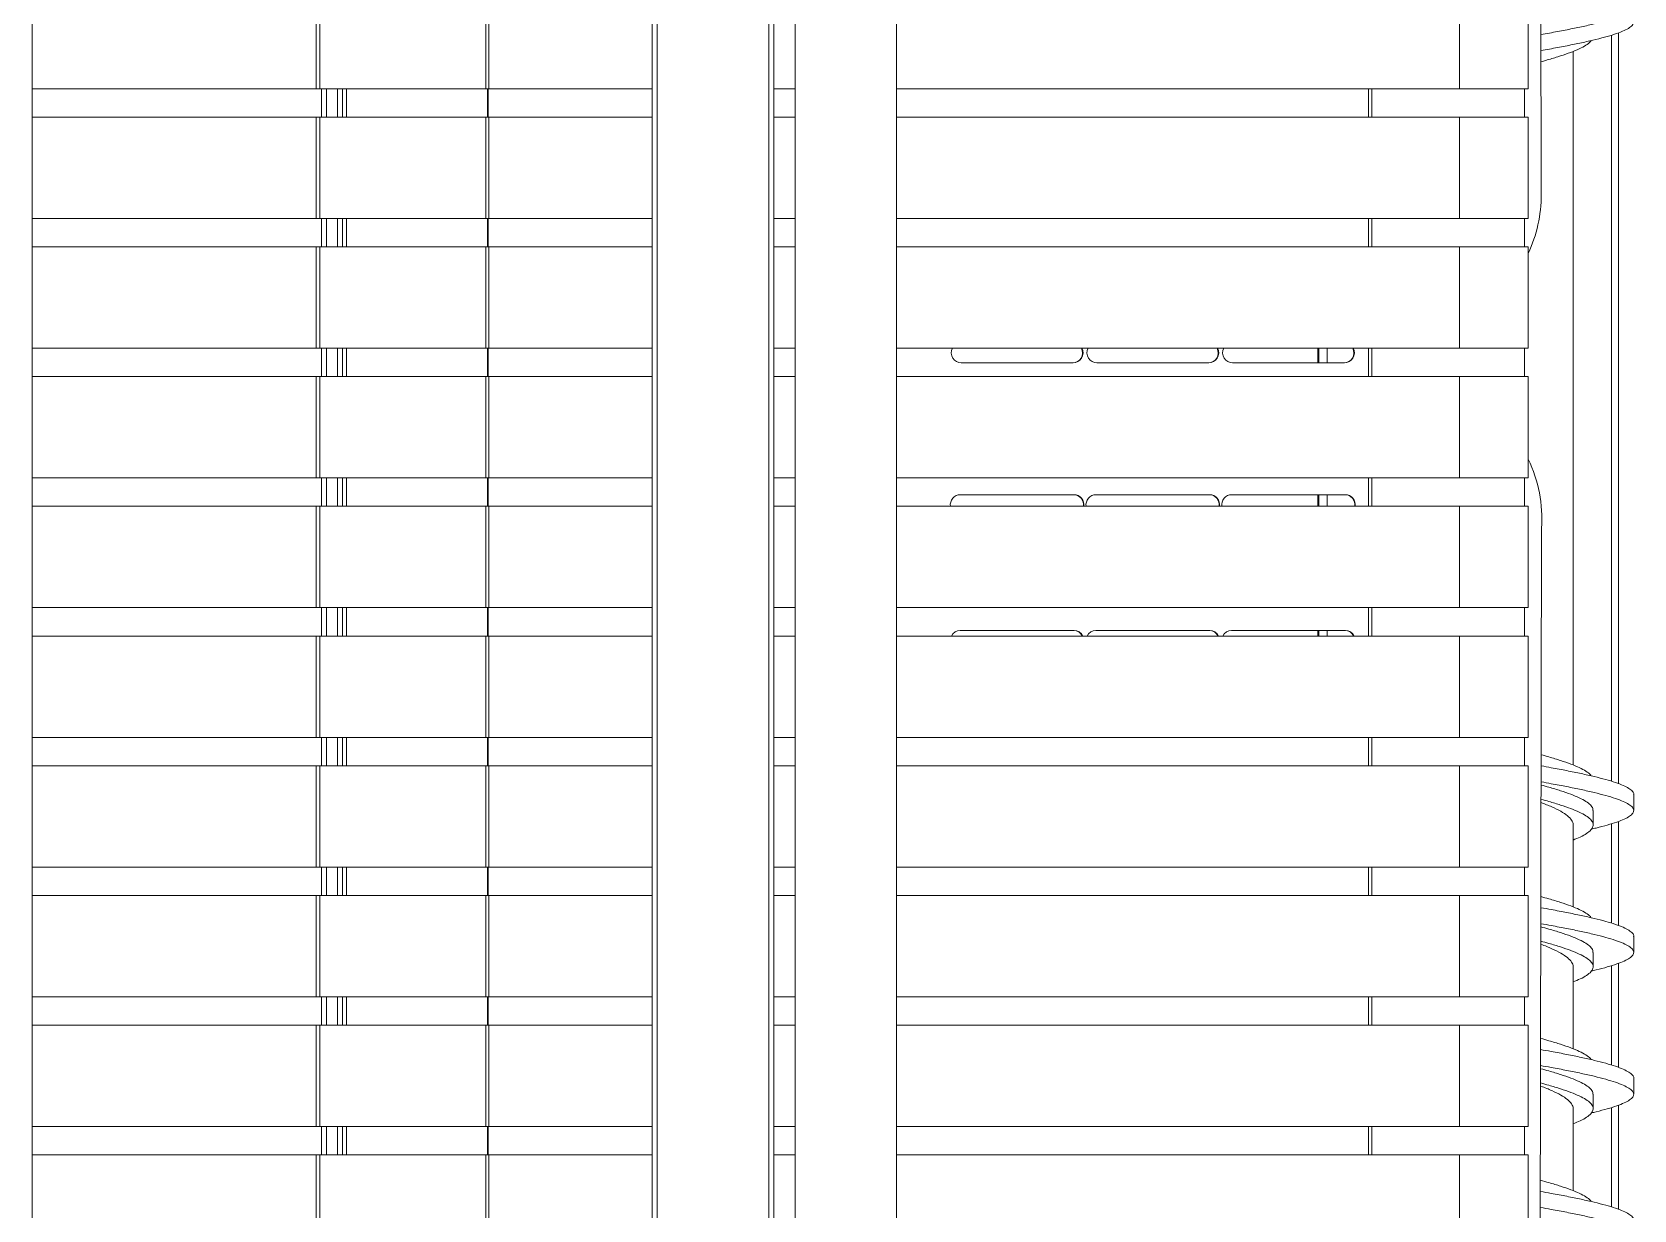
# Model space of a CAD drawing. Header units: millimetres. Extents: x 8553 to 64453, y 11523 to 72084.
# Drawn here: x 49193 to 49825, y 20627 to 21092 of the extents above; entities that cross this region are included whole.
import ezdxf

# ---------------------------------------------------------------- set-up
doc = ezdxf.new("R2010")
doc.units = ezdxf.units.MM
doc.layers.add('grey', color=254, linetype='Continuous')

msp = doc.modelspace()

# ---------------------------------------------------------------- linework, layer by layer
at = {"layer": 'grey', "linetype": 'Continuous', "lineweight": 15}
for p, q in [((49437.751, 19579.326), (49437.751, 22331.56)), ((49439.751, 22331.96), (49439.751, 19578.926)), ((49483.751, 19578.926), (49483.751, 22331.96)), ((49485.751, 22331.843), (49485.751, 19579.043)), ((49786.649, 22285.234), (49788.788, 21027.536)), ((49534.187, 19643.123), (49534.187, 22272.723)), ((49192.846, 19649.782), (49192.846, 22271.382)), ((49494.187, 22110.643), (49494.187, 19800.243)), ((49305.084, 21109.277), (49305.084, 21069.277)), ((49306.525, 21109.277), (49306.525, 21069.277)), ((49372.028, 21109.277), (49372.028, 21069.277)), ((49373.191, 21109.277), (49373.191, 21069.277)), ((49756.536, 21109.277), (49756.536, 21069.277)), ((49783.641, 21069.277), (49783.641, 21109.277)), ((49816.549, 21090.442), (49816.549, 20795.949)), ((49819.349, 21091.397), (49819.349, 20795)), ((49801.351, 20802.387), (49801.351, 21084.014)), ((49305.084, 21069.277), (49192.846, 21069.277)), ((49306.525, 21069.277), (49305.084, 21069.277)), ((49372.028, 21069.277), (49306.525, 21069.277)), ((49307.152, 21069.277), (49307.152, 21058.077)), ((49309.137, 21069.277), (49309.137, 21058.077)), ((49313.41, 21069.277), (49313.41, 21058.077)), ((49313.474, 21058.077), (49313.474, 21069.277)), ((49315.483, 21069.277), (49315.483, 21058.077)), ((49317.003, 21069.277), (49317.003, 21058.077)), ((49373.191, 21069.277), (49372.028, 21069.277)), ((49372.655, 21069.277), (49372.655, 21058.077)), ((49372.919, 21069.277), (49372.919, 21058.077)), ((49437.751, 21069.277), (49373.191, 21069.277)), ((49494.187, 21069.277), (49485.751, 21069.277)), ((49756.536, 21069.277), (49534.187, 21069.277)), ((49720.574, 21069.277), (49720.574, 21058.077)), ((49721.83, 21058.077), (49721.83, 21069.277)), ((49783.641, 21069.277), (49756.536, 21069.277)), ((49782.151, 21058.077), (49782.151, 21069.277)), ((49305.084, 21058.077), (49192.846, 21058.077)), ((49305.084, 21058.077), (49305.084, 21018.077)), ((49306.525, 21058.077), (49305.084, 21058.077)), ((49306.525, 21058.077), (49306.525, 21018.077)), ((49372.028, 21058.077), (49306.525, 21058.077)), ((49372.028, 21058.077), (49372.028, 21018.077)), ((49373.191, 21058.077), (49372.028, 21058.077)), ((49373.191, 21058.077), (49373.191, 21018.077)), ((49437.751, 21058.077), (49373.191, 21058.077)), ((49494.187, 21058.077), (49485.751, 21058.077)), ((49756.536, 21058.077), (49534.187, 21058.077)), ((49756.536, 21058.077), (49756.536, 21018.077)), ((49783.641, 21058.077), (49756.536, 21058.077)), ((49783.641, 21018.077), (49783.641, 21058.077)), ((49305.084, 21018.077), (49192.846, 21018.077)), ((49306.525, 21018.077), (49305.084, 21018.077)), ((49372.028, 21018.077), (49306.525, 21018.077)), ((49307.152, 21018.077), (49307.152, 21006.877)), ((49309.137, 21018.077), (49309.137, 21006.877)), ((49313.41, 21018.077), (49313.41, 21006.877)), ((49313.474, 21006.877), (49313.474, 21018.077)), ((49315.483, 21018.077), (49315.483, 21006.877)), ((49317.003, 21018.077), (49317.003, 21006.877)), ((49373.191, 21018.077), (49372.028, 21018.077)), ((49372.655, 21018.077), (49372.655, 21006.877)), ((49372.919, 21018.077), (49372.919, 21006.877)), ((49437.751, 21018.077), (49373.191, 21018.077)), ((49494.187, 21018.077), (49485.751, 21018.077)), ((49756.536, 21018.077), (49534.187, 21018.077)), ((49720.574, 21018.077), (49720.574, 21006.877)), ((49721.83, 21006.877), (49721.83, 21018.077)), ((49783.641, 21018.077), (49756.536, 21018.077)), ((49782.151, 21006.877), (49782.151, 21018.077)), ((49305.084, 21006.877), (49192.846, 21006.877)), ((49305.084, 21006.877), (49305.084, 20966.877)), ((49306.525, 21006.877), (49305.084, 21006.877)), ((49306.525, 21006.877), (49306.525, 20966.877)), ((49372.028, 21006.877), (49306.525, 21006.877)), ((49372.028, 21006.877), (49372.028, 20966.877)), ((49373.191, 21006.877), (49372.028, 21006.877)), ((49373.191, 21006.877), (49373.191, 20966.877)), ((49437.751, 21006.877), (49373.191, 21006.877)), ((49494.187, 21006.877), (49485.751, 21006.877)), ((49756.536, 21006.877), (49534.187, 21006.877)), ((49756.536, 21006.877), (49756.536, 20966.877)), ((49783.641, 21006.877), (49756.536, 21006.877)), ((49783.641, 20966.877), (49783.641, 21006.877)), ((49305.084, 20966.877), (49192.846, 20966.877)), ((49306.525, 20966.877), (49305.084, 20966.877)), ((49372.028, 20966.877), (49306.525, 20966.877)), ((49307.152, 20966.877), (49307.152, 20955.677)), ((49309.137, 20966.877), (49309.137, 20955.677)), ((49313.41, 20966.877), (49313.41, 20955.677)), ((49313.474, 20955.677), (49313.474, 20966.877)), ((49315.483, 20966.877), (49315.483, 20955.677)), ((49317.003, 20966.877), (49317.003, 20955.677)), ((49373.191, 20966.877), (49372.028, 20966.877)), ((49372.655, 20966.877), (49372.655, 20955.677)), ((49372.919, 20966.877), (49372.919, 20955.677)), ((49437.751, 20966.877), (49373.191, 20966.877)), ((49494.187, 20966.877), (49485.751, 20966.877)), ((49756.536, 20966.877), (49534.187, 20966.877)), ((49700.551, 20966.877), (49700.551, 20961.073)), ((49700.951, 20966.877), (49700.951, 20961.073)), ((49704.237, 20966.877), (49704.237, 20961.073)), ((49720.574, 20966.877), (49720.574, 20955.677)), ((49721.83, 20955.677), (49721.83, 20966.877)), ((49783.641, 20966.877), (49756.536, 20966.877)), ((49782.151, 20955.677), (49782.151, 20966.877)), ((49559.774, 20961.073), (49603.894, 20961.073)), ((49613.348, 20961.073), (49657.467, 20961.073)), ((49666.921, 20961.073), (49711.041, 20961.073)), ((49305.084, 20955.677), (49192.846, 20955.677)), ((49305.084, 20955.677), (49305.084, 20915.677)), ((49306.525, 20955.677), (49305.084, 20955.677)), ((49306.525, 20955.677), (49306.525, 20915.677)), ((49372.028, 20955.677), (49306.525, 20955.677)), ((49372.028, 20955.677), (49372.028, 20915.677)), ((49373.191, 20955.677), (49372.028, 20955.677)), ((49373.191, 20955.677), (49373.191, 20915.677)), ((49437.751, 20955.677), (49373.191, 20955.677)), ((49494.187, 20955.677), (49485.751, 20955.677)), ((49756.536, 20955.677), (49534.187, 20955.677)), ((49756.536, 20955.677), (49756.536, 20915.677)), ((49783.641, 20955.677), (49756.536, 20955.677)), ((49783.641, 20915.677), (49783.641, 20955.677)), ((49305.084, 20915.677), (49192.846, 20915.677)), ((49306.525, 20915.677), (49305.084, 20915.677)), ((49372.028, 20915.677), (49306.525, 20915.677)), ((49307.152, 20915.677), (49307.152, 20904.477)), ((49309.137, 20915.677), (49309.137, 20904.477)), ((49313.41, 20915.677), (49313.41, 20904.477)), ((49313.474, 20904.477), (49313.474, 20915.677)), ((49315.483, 20915.677), (49315.483, 20904.477)), ((49317.003, 20915.677), (49317.003, 20904.477)), ((49373.191, 20915.677), (49372.028, 20915.677)), ((49372.655, 20915.677), (49372.655, 20904.477)), ((49372.919, 20915.677), (49372.919, 20904.477)), ((49437.751, 20915.677), (49373.191, 20915.677)), ((49494.187, 20915.677), (49485.751, 20915.677)), ((49756.536, 20915.677), (49534.187, 20915.677)), ((49720.574, 20915.677), (49720.574, 20904.477)), ((49721.83, 20904.477), (49721.83, 20915.677)), ((49783.641, 20915.677), (49756.536, 20915.677)), ((49782.151, 20904.477), (49782.151, 20915.677)), ((49604.288, 20909.073), (49559.38, 20909.073)), ((49657.861, 20909.073), (49612.954, 20909.073)), ((49711.435, 20909.073), (49666.527, 20909.073)), ((49700.551, 20909.073), (49700.551, 20904.477)), ((49700.951, 20909.073), (49700.951, 20904.477)), ((49704.237, 20909.073), (49704.237, 20904.477)), ((49305.084, 20904.477), (49192.846, 20904.477)), ((49305.084, 20904.477), (49305.084, 20864.477)), ((49306.525, 20904.477), (49305.084, 20904.477)), ((49306.525, 20904.477), (49306.525, 20864.477)), ((49372.028, 20904.477), (49306.525, 20904.477)), ((49372.028, 20904.477), (49372.028, 20864.477)), ((49373.191, 20904.477), (49372.028, 20904.477)), ((49373.191, 20904.477), (49373.191, 20864.477)), ((49437.751, 20904.477), (49373.191, 20904.477)), ((49494.187, 20904.477), (49485.751, 20904.477)), ((49756.536, 20904.477), (49534.187, 20904.477)), ((49756.536, 20904.477), (49756.536, 20864.477)), ((49783.641, 20904.477), (49756.536, 20904.477)), ((49783.641, 20864.477), (49783.641, 20904.477)), ((49788.899, 20895.792), (49786.76, 19638.094)), ((49305.084, 20864.477), (49192.846, 20864.477)), ((49306.525, 20864.477), (49305.084, 20864.477)), ((49372.028, 20864.477), (49306.525, 20864.477)), ((49307.152, 20864.477), (49307.152, 20853.277)), ((49309.137, 20864.477), (49309.137, 20853.277)), ((49313.41, 20864.477), (49313.41, 20853.277)), ((49313.474, 20853.277), (49313.474, 20864.477)), ((49315.483, 20864.477), (49315.483, 20853.277)), ((49317.003, 20864.477), (49317.003, 20853.277)), ((49373.191, 20864.477), (49372.028, 20864.477)), ((49372.655, 20864.477), (49372.655, 20853.277)), ((49372.919, 20864.477), (49372.919, 20853.277)), ((49437.751, 20864.477), (49373.191, 20864.477)), ((49494.187, 20864.477), (49485.751, 20864.477)), ((49756.536, 20864.477), (49534.187, 20864.477)), ((49720.574, 20864.477), (49720.574, 20853.277)), ((49721.83, 20853.277), (49721.83, 20864.477)), ((49783.641, 20864.477), (49756.536, 20864.477)), ((49782.151, 20853.277), (49782.151, 20864.477)), ((49604.288, 20855.473), (49559.38, 20855.473)), ((49657.861, 20855.473), (49612.954, 20855.473)), ((49711.435, 20855.473), (49666.527, 20855.473)), ((49700.551, 20855.473), (49700.551, 20853.277)), ((49700.951, 20855.473), (49700.951, 20853.277)), ((49704.237, 20855.473), (49704.237, 20853.277)), ((49305.084, 20853.277), (49192.846, 20853.277)), ((49305.084, 20853.277), (49305.084, 20813.277)), ((49306.525, 20853.277), (49305.084, 20853.277)), ((49306.525, 20853.277), (49306.525, 20813.277)), ((49372.028, 20853.277), (49306.525, 20853.277)), ((49372.028, 20853.277), (49372.028, 20813.277)), ((49373.191, 20853.277), (49372.028, 20853.277)), ((49373.191, 20853.277), (49373.191, 20813.277)), ((49437.751, 20853.277), (49373.191, 20853.277)), ((49494.187, 20853.277), (49485.751, 20853.277)), ((49756.536, 20853.277), (49534.187, 20853.277)), ((49756.536, 20853.277), (49756.536, 20813.277)), ((49783.641, 20853.277), (49756.536, 20853.277)), ((49783.641, 20813.277), (49783.641, 20853.277)), ((49305.084, 20813.277), (49192.846, 20813.277)), ((49306.525, 20813.277), (49305.084, 20813.277)), ((49372.028, 20813.277), (49306.525, 20813.277)), ((49307.152, 20813.277), (49307.152, 20802.077)), ((49309.137, 20813.277), (49309.137, 20802.077)), ((49313.41, 20813.277), (49313.41, 20802.077)), ((49313.474, 20802.077), (49313.474, 20813.277)), ((49315.483, 20813.277), (49315.483, 20802.077)), ((49317.003, 20813.277), (49317.003, 20802.077)), ((49373.191, 20813.277), (49372.028, 20813.277)), ((49372.655, 20813.277), (49372.655, 20802.077)), ((49372.919, 20813.277), (49372.919, 20802.077)), ((49437.751, 20813.277), (49373.191, 20813.277)), ((49494.187, 20813.277), (49485.751, 20813.277)), ((49756.536, 20813.277), (49534.187, 20813.277)), ((49720.574, 20813.277), (49720.574, 20802.077)), ((49721.83, 20802.077), (49721.83, 20813.277)), ((49783.641, 20813.277), (49756.536, 20813.277)), ((49782.151, 20802.077), (49782.151, 20813.277)), ((49305.084, 20802.077), (49192.846, 20802.077)), ((49305.084, 20802.077), (49305.084, 20762.077)), ((49306.525, 20802.077), (49305.084, 20802.077)), ((49306.525, 20802.077), (49306.525, 20762.077)), ((49372.028, 20802.077), (49306.525, 20802.077)), ((49372.028, 20802.077), (49372.028, 20762.077)), ((49373.191, 20802.077), (49372.028, 20802.077)), ((49373.191, 20802.077), (49373.191, 20762.077)), ((49437.751, 20802.077), (49373.191, 20802.077)), ((49494.187, 20802.077), (49485.751, 20802.077)), ((49756.536, 20802.077), (49534.187, 20802.077)), ((49756.536, 20802.077), (49756.536, 20762.077)), ((49783.641, 20802.077), (49756.536, 20802.077)), ((49783.641, 20762.077), (49783.641, 20802.077)), ((49825.29, 20784.422), (49825.29, 20790.731)), ((49809.29, 20778.776), (49809.29, 20784.422)), ((49816.549, 20779.204), (49816.549, 20739.949)), ((49819.349, 20780.145), (49819.349, 20739)), ((49801.351, 20746.387), (49801.351, 20778.777)), ((49305.084, 20762.077), (49192.846, 20762.077)), ((49306.525, 20762.077), (49305.084, 20762.077)), ((49372.028, 20762.077), (49306.525, 20762.077)), ((49307.152, 20762.077), (49307.152, 20750.877)), ((49309.137, 20762.077), (49309.137, 20750.877)), ((49313.41, 20762.077), (49313.41, 20750.877)), ((49313.474, 20750.877), (49313.474, 20762.077)), ((49315.483, 20762.077), (49315.483, 20750.877)), ((49317.003, 20762.077), (49317.003, 20750.877)), ((49373.191, 20762.077), (49372.028, 20762.077)), ((49372.655, 20762.077), (49372.655, 20750.877)), ((49372.919, 20762.077), (49372.919, 20750.877)), ((49437.751, 20762.077), (49373.191, 20762.077)), ((49494.187, 20762.077), (49485.751, 20762.077)), ((49756.536, 20762.077), (49534.187, 20762.077)), ((49720.574, 20762.077), (49720.574, 20750.877)), ((49721.83, 20750.877), (49721.83, 20762.077)), ((49783.641, 20762.077), (49756.536, 20762.077)), ((49782.151, 20750.877), (49782.151, 20762.077)), ((49305.084, 20750.877), (49192.846, 20750.877)), ((49305.084, 20750.877), (49305.084, 20710.877)), ((49306.525, 20750.877), (49305.084, 20750.877)), ((49306.525, 20750.877), (49306.525, 20710.877)), ((49372.028, 20750.877), (49306.525, 20750.877)), ((49372.028, 20750.877), (49372.028, 20710.877)), ((49373.191, 20750.877), (49372.028, 20750.877)), ((49373.191, 20750.877), (49373.191, 20710.877)), ((49437.751, 20750.877), (49373.191, 20750.877)), ((49494.187, 20750.877), (49485.751, 20750.877)), ((49756.536, 20750.877), (49534.187, 20750.877)), ((49756.536, 20750.877), (49756.536, 20710.877)), ((49783.641, 20750.877), (49756.536, 20750.877)), ((49783.641, 20710.877), (49783.641, 20750.877)), ((49825.29, 20728.422), (49825.29, 20734.731)), ((49801.351, 20690.387), (49801.351, 20722.777)), ((49809.29, 20722.776), (49809.29, 20728.422)), ((49816.549, 20723.204), (49816.549, 20683.949)), ((49819.349, 20724.145), (49819.349, 20683)), ((49305.084, 20710.877), (49192.846, 20710.877)), ((49306.525, 20710.877), (49305.084, 20710.877)), ((49372.028, 20710.877), (49306.525, 20710.877)), ((49307.152, 20710.877), (49307.152, 20699.677)), ((49309.137, 20710.877), (49309.137, 20699.677)), ((49313.41, 20710.877), (49313.41, 20699.677)), ((49313.474, 20699.677), (49313.474, 20710.877)), ((49315.483, 20710.877), (49315.483, 20699.677)), ((49317.003, 20710.877), (49317.003, 20699.677)), ((49373.191, 20710.877), (49372.028, 20710.877)), ((49372.655, 20710.877), (49372.655, 20699.677)), ((49372.919, 20710.877), (49372.919, 20699.677)), ((49437.751, 20710.877), (49373.191, 20710.877)), ((49494.187, 20710.877), (49485.751, 20710.877)), ((49756.536, 20710.877), (49534.187, 20710.877)), ((49720.574, 20710.877), (49720.574, 20699.677)), ((49721.83, 20699.677), (49721.83, 20710.877)), ((49783.641, 20710.877), (49756.536, 20710.877)), ((49782.151, 20699.677), (49782.151, 20710.877)), ((49305.084, 20699.677), (49192.846, 20699.677)), ((49305.084, 20699.677), (49305.084, 20659.677)), ((49306.525, 20699.677), (49305.084, 20699.677)), ((49306.525, 20699.677), (49306.525, 20659.677)), ((49372.028, 20699.677), (49306.525, 20699.677)), ((49372.028, 20699.677), (49372.028, 20659.677)), ((49373.191, 20699.677), (49372.028, 20699.677)), ((49373.191, 20699.677), (49373.191, 20659.677)), ((49437.751, 20699.677), (49373.191, 20699.677)), ((49494.187, 20699.677), (49485.751, 20699.677)), ((49756.536, 20699.677), (49534.187, 20699.677)), ((49756.536, 20699.677), (49756.536, 20659.677)), ((49783.641, 20699.677), (49756.536, 20699.677)), ((49783.641, 20659.677), (49783.641, 20699.677)), ((49825.29, 20672.422), (49825.29, 20678.731)), ((49809.29, 20666.776), (49809.29, 20672.422)), ((49801.351, 20634.387), (49801.351, 20666.777)), ((49816.549, 20667.204), (49816.549, 20627.949)), ((49819.349, 20668.145), (49819.349, 20627)), ((49305.084, 20659.677), (49192.846, 20659.677)), ((49306.525, 20659.677), (49305.084, 20659.677)), ((49372.028, 20659.677), (49306.525, 20659.677)), ((49307.152, 20659.677), (49307.152, 20648.477)), ((49309.137, 20659.677), (49309.137, 20648.477)), ((49313.41, 20659.677), (49313.41, 20648.477)), ((49313.474, 20648.477), (49313.474, 20659.677)), ((49315.483, 20659.677), (49315.483, 20648.477)), ((49317.003, 20659.677), (49317.003, 20648.477)), ((49373.191, 20659.677), (49372.028, 20659.677)), ((49372.655, 20659.677), (49372.655, 20648.477)), ((49372.919, 20659.677), (49372.919, 20648.477)), ((49437.751, 20659.677), (49373.191, 20659.677)), ((49494.187, 20659.677), (49485.751, 20659.677)), ((49756.536, 20659.677), (49534.187, 20659.677)), ((49720.574, 20659.677), (49720.574, 20648.477)), ((49721.83, 20648.477), (49721.83, 20659.677)), ((49783.641, 20659.677), (49756.536, 20659.677)), ((49782.151, 20648.477), (49782.151, 20659.677)), ((49305.084, 20648.477), (49192.846, 20648.477)), ((49305.084, 20648.477), (49305.084, 20608.477)), ((49306.525, 20648.477), (49305.084, 20648.477)), ((49306.525, 20648.477), (49306.525, 20608.477)), ((49372.028, 20648.477), (49306.525, 20648.477)), ((49372.028, 20648.477), (49372.028, 20608.477)), ((49373.191, 20648.477), (49372.028, 20648.477)), ((49373.191, 20648.477), (49373.191, 20608.477)), ((49437.751, 20648.477), (49373.191, 20648.477)), ((49494.187, 20648.477), (49485.751, 20648.477)), ((49756.536, 20648.477), (49534.187, 20648.477)), ((49756.536, 20648.477), (49756.536, 20608.477)), ((49783.641, 20648.477), (49756.536, 20648.477)), ((49783.641, 20608.477), (49783.641, 20648.477))]:
    msp.add_line(p, q, dxfattribs=at)
for centre, radius, start, end in [((49734.186, 21027.434), 54.602, 334.923031, 0.106761), ((49559.828, 20965.072), 4, 153.179428, 269.236247), ((49603.632, 20965.072), 4, 270.763753, 26.820572), ((49603.84, 20965.072), 4, 270.763753, 26.820572), ((49613.401, 20965.072), 4, 153.179428, 269.236247), ((49657.206, 20965.072), 4, 270.763753, 26.820572), ((49657.414, 20965.072), 4, 270.763753, 26.820572), ((49666.975, 20965.072), 4, 153.179428, 269.236247), ((49710.779, 20965.072), 4, 270.763753, 26.820572), ((49710.987, 20965.072), 4, 270.763753, 26.820572), ((49734.403, 20899.449), 54.618, 356.161755, 25.645073), ((49559.428, 20905.084), 3.989, 90.684331, 188.754301), ((49604.032, 20905.084), 3.989, 351.245699, 89.315669), ((49604.251, 20905.094), 3.98, 351.084334, 89.477034), ((49613.002, 20905.084), 3.989, 90.684331, 188.754301), ((49657.605, 20905.084), 3.989, 351.245699, 89.315669), ((49657.825, 20905.094), 3.98, 351.084334, 89.477034), ((49666.575, 20905.084), 3.989, 90.684331, 188.754301), ((49711.179, 20905.084), 3.989, 351.245699, 89.315669), ((49711.398, 20905.094), 3.98, 351.084334, 89.477034), ((49559.394, 20851.538), 3.935, 90.200996, 153.780415), ((49604.065, 20851.538), 3.935, 26.219585, 89.799004), ((49604.274, 20851.538), 3.935, 26.219585, 89.799004), ((49612.968, 20851.538), 3.935, 90.200996, 153.780415), ((49657.639, 20851.538), 3.935, 26.219585, 89.799004), ((49657.847, 20851.538), 3.935, 26.219585, 89.799004), ((49666.541, 20851.538), 3.935, 90.200996, 153.780415), ((49711.212, 20851.538), 3.935, 26.219585, 89.799004), ((49711.421, 20851.538), 3.935, 26.219585, 89.799004)]:
    msp.add_arc(centre, radius, start, end, dxfattribs=at)
for points, knots in [([(49808.649, 21109.296), (49809.432, 21109.117), (49811.909, 21108.548), (49815.411, 21107.592), (49819.084, 21106.423), (49821.942, 21105.258), (49823.977, 21104.091), (49825.143, 21102.923), (49825.423, 21101.759), (49824.813, 21100.59), (49823.322, 21099.424), (49820.976, 21098.259), (49817.815, 21097.089), (49813.893, 21095.925), (49809.277, 21094.758), (49804.05, 21093.59), (49798.283, 21092.426), (49793.123, 21091.443), (49789.813, 21090.852), (49788.681, 21090.65)], [0, 0, 0, 0, 0.0289088, 0.091461, 0.154063, 0.2166015, 0.2791809, 0.3417602, 0.4042987, 0.4669007, 0.5294529, 0.592005, 0.654607, 0.7171455, 0.7797249, 0.8423042, 0.9048428, 0.9674447, 1, 1, 1, 1]), ([(49825.223, 21095.668), (49825.244, 21095.595), (49825.379, 21095.134), (49824.763, 21094.281), (49823.335, 21093.116), (49820.972, 21091.95), (49817.816, 21090.781), (49813.893, 21089.617), (49809.277, 21088.449), (49804.05, 21087.281), (49798.283, 21086.117), (49793.126, 21085.135), (49789.82, 21084.545), (49788.692, 21084.343)], [0, 0, 0, 0, 0.019277, 0.1223587, 0.2253583, 0.3283579, 0.4314395, 0.5344167, 0.6374611, 0.7405054, 0.8434826, 0.9465643, 1, 1, 1, 1]), ([(49808.521, 21088.303), (49808.318, 21088.025), (49807.773, 21087.281), (49805.929, 21086.071), (49803.136, 21084.67), (49799.577, 21083.269), (49795.359, 21081.87), (49791.682, 21080.769), (49789.325, 21080.133), (49788.699, 21079.964)], [0, 0, 0, 0, 0.0998972, 0.2677393, 0.4356669, 0.6035945, 0.7714366, 0.9392786, 1, 1, 1, 1]), ([(49788.747, 20806.418), (49789.785, 20806.134), (49792.531, 20805.384), (49796.501, 20804.166), (49800.555, 20802.765), (49803.939, 20801.366), (49806.514, 20799.967), (49808.06, 20798.873), (49808.436, 20798.246), (49808.532, 20798.086)], [0, 0, 0, 0, 0.1022044, 0.2702876, 0.4383709, 0.6063685, 0.7743661, 0.9424493, 1, 1, 1, 1]), ([(49788.74, 20802.043), (49790.085, 20801.802), (49793.598, 20801.172), (49798.933, 20800.154), (49804.645, 20798.985), (49809.81, 20797.821), (49814.354, 20796.653), (49818.197, 20795.486), (49821.267, 20794.321), (49823.542, 20793.152), (49824.862, 20791.987), (49825.414, 20791.18), (49825.269, 20790.761), (49825.258, 20790.731)], [0, 0, 0, 0, 0.06396769, 0.16706473, 0.27024389, 0.37331851, 0.47646035, 0.57960219, 0.68267681, 0.78585597, 0.88895301, 0.99205005, 1, 1, 1, 1]), ([(49788.727, 20794.469), (49789.772, 20794.184), (49792.524, 20793.431), (49796.5, 20792.211), (49800.558, 20790.81), (49803.927, 20789.411), (49806.558, 20788.012), (49808.329, 20786.611), (49809.239, 20785.414), (49809.196, 20784.684), (49809.181, 20784.421)], [0, 0, 0, 0, 0.0853092, 0.22468487, 0.36406054, 0.50336523, 0.64266991, 0.78204559, 0.92142126, 1, 1, 1, 1]), ([(49788.729, 20795.737), (49790.078, 20795.495), (49793.595, 20794.864), (49798.933, 20793.846), (49804.645, 20792.677), (49809.81, 20791.512), (49814.354, 20790.345), (49818.196, 20789.177), (49821.271, 20788.013), (49823.526, 20786.844), (49824.922, 20785.678), (49825.436, 20784.513), (49825.059, 20783.343), (49823.797, 20782.179), (49821.67, 20781.011), (49818.726, 20779.844), (49814.967, 20778.68), (49811.548, 20777.755), (49809.199, 20777.222), (49808.563, 20777.078)], [0, 0, 0, 0, 0.0388886, 0.1013981, 0.1639574, 0.2264533, 0.28899, 0.3515266, 0.4140225, 0.4765818, 0.5390914, 0.6016009, 0.6641602, 0.7266561, 0.7891927, 0.8517294, 0.9142253, 0.9767846, 1, 1, 1, 1]), ([(49788.717, 20788.826), (49789.766, 20788.54), (49792.521, 20787.787), (49796.501, 20786.566), (49800.558, 20785.165), (49803.929, 20783.766), (49806.551, 20782.367), (49808.355, 20780.966), (49809.297, 20779.565), (49809.353, 20778.166), (49808.527, 20776.767), (49806.817, 20775.366), (49804.461, 20774.027), (49802.336, 20773.157), (49801.351, 20772.753)], [0, 0, 0, 0, 0.0534948, 0.1406227, 0.2277505, 0.314834, 0.4019175, 0.4890453, 0.5761732, 0.6632566, 0.7503401, 0.8374679, 0.9245958, 1, 1, 1, 1]), ([(49801.324, 20778.777), (49801.333, 20778.807), (49801.511, 20779.42), (49800.856, 20780.617), (49799.298, 20782.367), (49796.61, 20784.116), (49793.13, 20785.854), (49790.209, 20787.008), (49788.764, 20787.578)], [0, 0, 0, 0, 0.0101758, 0.2090068, 0.407831, 0.6066499, 0.8054647, 1, 1, 1, 1]), ([(49788.652, 20750.444), (49789.723, 20750.152), (49792.501, 20749.393), (49796.502, 20748.166), (49800.555, 20746.765), (49803.939, 20745.366), (49806.514, 20743.967), (49808.06, 20742.873), (49808.436, 20742.246), (49808.532, 20742.086)], [0, 0, 0, 0, 0.105039, 0.2725916, 0.4401441, 0.6076113, 0.7750785, 0.942631, 1, 1, 1, 1]), ([(49788.645, 20746.06), (49790.022, 20745.814), (49793.568, 20745.178), (49798.934, 20744.154), (49804.644, 20742.985), (49809.81, 20741.821), (49814.354, 20740.653), (49818.197, 20739.486), (49821.267, 20738.321), (49823.542, 20737.152), (49824.862, 20735.987), (49825.414, 20735.18), (49825.269, 20734.761), (49825.258, 20734.731)], [0, 0, 0, 0, 0.0653893, 0.1683297, 0.2713522, 0.3742703, 0.4772555, 0.5802407, 0.6831587, 0.7861812, 0.8891217, 0.9920621, 1, 1, 1, 1]), ([(49788.632, 20738.495), (49789.709, 20738.201), (49792.495, 20737.44), (49796.501, 20736.211), (49800.558, 20734.81), (49803.927, 20733.411), (49806.558, 20732.012), (49808.329, 20730.611), (49809.239, 20729.414), (49809.196, 20728.684), (49809.181, 20728.421)], [0, 0, 0, 0, 0.0877052, 0.22671578, 0.36572637, 0.50466615, 0.64360593, 0.78261651, 0.9216271, 1, 1, 1, 1]), ([(49788.634, 20739.754), (49790.015, 20739.506), (49793.564, 20738.87), (49798.934, 20737.846), (49804.645, 20736.677), (49809.81, 20735.512), (49814.354, 20734.345), (49818.196, 20733.177), (49821.271, 20732.013), (49823.526, 20730.844), (49824.922, 20729.678), (49825.436, 20728.513), (49825.059, 20727.343), (49823.797, 20726.179), (49821.67, 20725.011), (49818.726, 20723.844), (49814.967, 20722.68), (49811.548, 20721.755), (49809.199, 20721.222), (49808.563, 20721.078)], [0, 0, 0, 0, 0.0397741, 0.102226, 0.1647277, 0.227166, 0.2896451, 0.3521241, 0.4145625, 0.4770641, 0.539516, 0.6019679, 0.6644696, 0.7269079, 0.789387, 0.851866, 0.9143043, 0.976806, 1, 1, 1, 1]), ([(49801.324, 20722.777), (49801.333, 20722.807), (49801.511, 20723.42), (49800.858, 20724.617), (49799.293, 20726.367), (49796.628, 20728.116), (49793.037, 20729.866), (49790.277, 20731.039), (49788.637, 20731.628), (49788.62, 20731.634)], [0, 0, 0, 0, 0.0101113, 0.207681, 0.4052441, 0.6028019, 0.8003556, 0.9979067, 1, 1, 1, 1]), ([(49788.622, 20732.852), (49789.703, 20732.557), (49792.492, 20731.795), (49796.501, 20730.566), (49800.558, 20729.165), (49803.929, 20727.766), (49806.551, 20726.367), (49808.355, 20724.966), (49809.297, 20723.565), (49809.353, 20722.166), (49808.527, 20720.767), (49806.817, 20719.366), (49804.461, 20718.027), (49802.336, 20717.157), (49801.351, 20716.753)], [0, 0, 0, 0, 0.0550463, 0.1420313, 0.2290163, 0.3159571, 0.4028978, 0.4898828, 0.5768679, 0.6638086, 0.7507493, 0.8377344, 0.9247194, 1, 1, 1, 1]), ([(49788.557, 20694.47), (49789.66, 20694.169), (49792.471, 20693.401), (49796.502, 20692.166), (49800.555, 20690.765), (49803.939, 20689.366), (49806.514, 20687.967), (49808.06, 20686.873), (49808.436, 20686.246), (49808.532, 20686.086)], [0, 0, 0, 0, 0.1078558, 0.274881, 0.4419062, 0.6088463, 0.7757864, 0.9428116, 1, 1, 1, 1]), ([(49788.549, 20690.078), (49789.959, 20689.825), (49793.537, 20689.184), (49798.934, 20688.154), (49804.644, 20686.985), (49809.81, 20685.821), (49814.354, 20684.653), (49818.197, 20683.486), (49821.267, 20682.321), (49823.542, 20681.152), (49824.862, 20679.987), (49825.414, 20679.18), (49825.269, 20678.761), (49825.258, 20678.731)], [0, 0, 0, 0, 0.0668065, 0.1695909, 0.2724571, 0.3752191, 0.4780481, 0.5808772, 0.6836392, 0.7865054, 0.8892898, 0.9920742, 1, 1, 1, 1]), ([(49788.537, 20682.522), (49789.647, 20682.219), (49792.465, 20681.449), (49796.501, 20680.211), (49800.558, 20678.81), (49803.927, 20677.411), (49806.558, 20676.012), (49808.329, 20674.611), (49809.239, 20673.414), (49809.196, 20672.684), (49809.181, 20672.421)], [0, 0, 0, 0, 0.0900887, 0.2287361, 0.3673835, 0.5059603, 0.6445371, 0.7831845, 0.9218319, 1, 1, 1, 1]), ([(49788.539, 20683.771), (49789.952, 20683.518), (49793.534, 20682.876), (49798.934, 20681.846), (49804.644, 20680.677), (49809.81, 20679.512), (49814.354, 20678.345), (49818.196, 20677.177), (49821.271, 20676.013), (49823.526, 20674.844), (49824.922, 20673.678), (49825.436, 20672.513), (49825.059, 20671.343), (49823.797, 20670.179), (49821.67, 20669.011), (49818.726, 20667.844), (49814.967, 20666.68), (49811.548, 20665.755), (49809.199, 20665.222), (49808.563, 20665.078)], [0, 0, 0, 0, 0.040658, 0.1030525, 0.1654966, 0.2278774, 0.290299, 0.3527205, 0.4151014, 0.4775455, 0.5399399, 0.6023343, 0.6647784, 0.7271593, 0.7895808, 0.8520024, 0.9143832, 0.9768273, 1, 1, 1, 1]), ([(49801.324, 20666.777), (49801.333, 20666.807), (49801.511, 20667.42), (49800.858, 20668.617), (49799.294, 20670.367), (49796.628, 20672.116), (49793.038, 20673.866), (49790.247, 20675.05), (49788.574, 20675.651), (49788.525, 20675.669)], [0, 0, 0, 0, 0.01007235, 0.20688166, 0.40368432, 0.60048166, 0.79727501, 0.9940657, 1, 1, 1, 1]), ([(49788.527, 20676.879), (49789.64, 20676.575), (49792.462, 20675.804), (49796.501, 20674.566), (49800.558, 20673.165), (49803.929, 20671.766), (49806.551, 20670.367), (49808.355, 20668.966), (49809.297, 20667.565), (49809.353, 20666.166), (49808.527, 20664.767), (49806.817, 20663.366), (49804.461, 20662.027), (49802.336, 20661.157), (49801.351, 20660.753)], [0, 0, 0, 0, 0.0565926, 0.1434353, 0.230278, 0.3170764, 0.4038749, 0.4907176, 0.5775603, 0.6643587, 0.7511572, 0.8379999, 0.9248426, 1, 1, 1, 1]), ([(49788.454, 20634.095), (49789.896, 20633.836), (49793.506, 20633.189), (49798.934, 20632.154), (49804.644, 20630.985), (49809.81, 20629.821), (49814.354, 20628.653), (49818.197, 20627.486), (49821.267, 20626.321), (49823.542, 20625.152), (49824.862, 20623.987), (49825.414, 20623.18), (49825.269, 20622.761), (49825.258, 20622.731)], [0, 0, 0, 0, 0.0682195, 0.1708482, 0.2735587, 0.3761651, 0.4788384, 0.5815118, 0.6841182, 0.7868287, 0.8894574, 0.9920862, 1, 1, 1, 1]), ([(49788.462, 20638.497), (49789.597, 20638.187), (49792.441, 20637.41), (49796.502, 20636.166), (49800.555, 20634.765), (49803.939, 20633.366), (49806.514, 20631.967), (49808.06, 20630.873), (49808.436, 20630.246), (49808.532, 20630.086)], [0, 0, 0, 0, 0.1106549, 0.277156, 0.4436572, 0.6100735, 0.7764899, 0.942991, 1, 1, 1, 1]), ([(49788.444, 20627.788), (49789.889, 20627.529), (49793.503, 20626.882), (49798.934, 20625.846), (49804.644, 20624.677), (49809.81, 20623.512), (49814.354, 20622.345), (49818.196, 20621.177), (49821.271, 20620.013), (49823.526, 20618.844), (49824.922, 20617.678), (49825.436, 20616.513), (49825.059, 20615.343), (49823.797, 20614.179), (49821.67, 20613.011), (49818.726, 20611.844), (49814.967, 20610.68), (49811.548, 20609.755), (49809.199, 20609.222), (49808.563, 20609.078)], [0, 0, 0, 0, 0.0415403, 0.1038774, 0.1662641, 0.2285875, 0.2909517, 0.3533158, 0.4156393, 0.478026, 0.540363, 0.6027001, 0.6650867, 0.7274102, 0.7897744, 0.8521385, 0.914462, 0.9768487, 1, 1, 1, 1])]:
    msp.add_open_spline(points, degree=3, knots=knots, dxfattribs=at)

doc.saveas('drawing.dxf')
